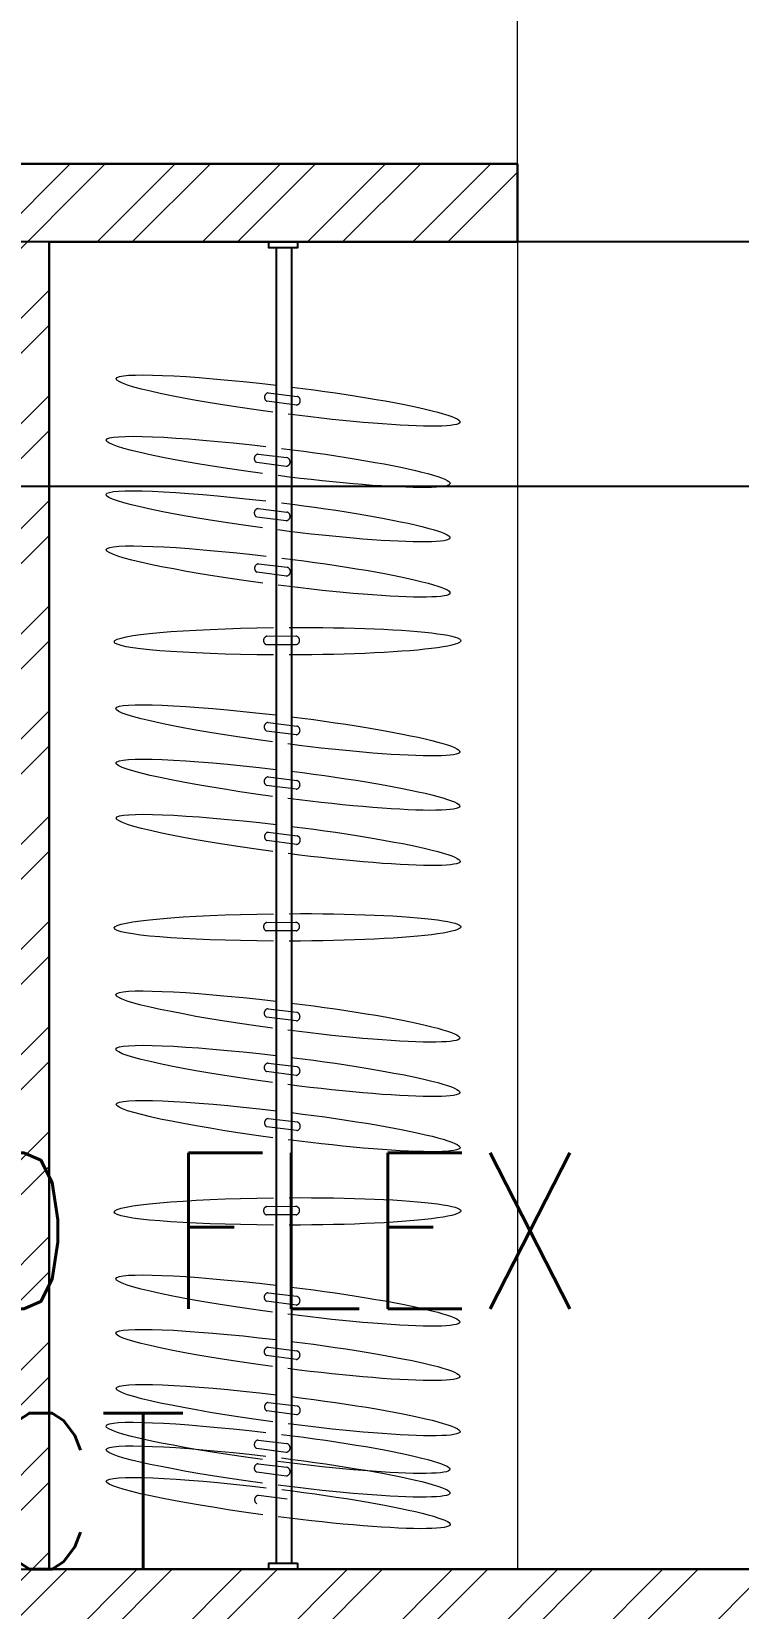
# Model space of a CAD drawing. Header units: millimetres. Extents: x -9226 to 166212, y -13 to 97274.
# Drawn here: x 42378 to 43283, y 39230 to 41250 of the extents above; entities that cross this region are included whole.
import ezdxf

# ---------------------------------------------------------------- set-up
doc = ezdxf.new("R2010")
doc.units = ezdxf.units.MM
doc.linetypes.add('23491-XR-AR-2ND FLOOR PLAN$0$HIDDEN', pattern=[9.525, 6.35, -3.175])
doc.linetypes.add('23491-XR-AR-2ND FLOOR PLAN$0$Hidden_3', pattern=[7.14375, 4.7625, -2.38125])
for name, color, linetype in [('-TEXT', 7, 'Continuous'), ('1.INS', 8, 'Continuous'), ('23491-XR-AR-2ND FLOOR PLAN$0$I-JOINERY HIDDEN', 8, '23491-XR-AR-2ND FLOOR PLAN$0$Hidden_3')]:
    doc.layers.add(name, color=color, linetype=linetype)
for name, color, linetype, lineweight in [('1.TAGGING', 7, 'Continuous', 5), ('1.XREF', 8, 'Continuous', 9), ('23491-XR-AR-2ND FLOOR PLAN$0$A-FLOR-OVHD', 8, '23491-XR-AR-2ND FLOOR PLAN$0$HIDDEN', 15), ('23491-XR-AR-2ND FLOOR PLAN$0$A-FURN-FREE-PLAN', 8, 'Continuous', 5), ('23491-XR-AR-2ND FLOOR PLAN$0$A-WALL', 8, 'Continuous', 30), ('23491-XR-AR-2ND FLOOR PLAN$0$A-WALL-PATT', 8, 'Continuous', 5), ('A-ANNO-DIMS', 8, 'Continuous', 9)]:
    doc.layers.add(name, color=color, linetype=linetype, lineweight=lineweight)
doc.styles.add('JSE', font='romans.shx', dxfattribs={"width": 0.85})
doc.styles.add('ROMANS', font='isocp.shx', dxfattribs={"width": 0.8})
doc.dimstyles.new('JSE', dxfattribs={"dimtxt": 50, "dimasz": 150, "dimexe": 0.18, "dimexo": 0.0625, "dimgap": 50, "dimtad": 0, "dimdec": 0, "dimrnd": 5, "dimzin": 0, "dimdsep": 46, "dimtxsty": 'ROMANS', "dimcen": 0.09, "dimclrd": 7, "dimclre": 7, "dimclrt": 7, "dimadec": 0, "dimazin": 0, "dimtfac": 1, "dimtdec": 0, "dimtofl": 0, "dimtmove": 0, "dimatfit": 3, "dimfxl": 1, "dimtolj": 1, "dimtzin": 0, "dimarcsym": 1})
doc.dimstyles.new('JSE-1.25', dxfattribs={"dimtxt": 200, "dimasz": 150, "dimexe": 0.18, "dimexo": 0.0625, "dimgap": 20, "dimtad": 1, "dimdec": 0, "dimrnd": 5, "dimzin": 0, "dimdsep": 46, "dimtxsty": 'ROMANS', "dimcen": 0.09, "dimclrd": 256, "dimclre": 256, "dimclrt": 7, "dimadec": 0, "dimazin": 0, "dimtfac": 1, "dimtdec": 0, "dimtofl": 0, "dimtmove": 0, "dimatfit": 3, "dimfxl": 1, "dimtolj": 1, "dimtzin": 0, "dimarcsym": 0})

# ---------------------------------------------------------------- blocks, each defined once
blk = doc.blocks.new('*U538')
at = {"layer": '23491-XR-AR-2ND FLOOR PLAN$0$I-JOINERY HIDDEN', "color": 8, "linetype": 'ByBlock', "ltscale": 5, "extrusion": (-5.56122e-21, -2.50539e-08, 1), "elevation": 0}
blk.add_lwpolyline([(-293, 18.4), (-285.4, 18.4), (-285.4, -18.4), (-293, -18.4)], close=True, dxfattribs=at)
for points in [[(1399.5, 11), (-285.4, 11)], [(-285.4, -9), (1399.5, -9)]]:
    blk.add_lwpolyline(points, dxfattribs=at)
at = {"layer": '23491-XR-AR-2ND FLOOR PLAN$0$I-JOINERY HIDDEN', "color": 8, "linetype": 'ByBlock', "ltscale": 5, "extrusion": (-5.56122e-21, -2.50539e-08, 1)}
blk.add_lwpolyline([(1399.5, 18.4), (1407, 18.4), (1407, -18.4), (1399.5, -18.4)], close=True, dxfattribs=at)
blk = doc.blocks.new('23491-XR-AR-2ND FLOOR PLAN')
at = {"layer": '23491-XR-AR-2ND FLOOR PLAN$0$A-WALL-PATT'}
h = blk.add_hatch(dxfattribs=at)
h.set_pattern_fill('ANSI32', color=8, scale=10)
h.paths.add_polyline_path([(39750, 39730), (39750, 39280), (40550, 39280), (40550, 39730)], flags=16)
h.paths.add_polyline_path([(48000, 39280), (42400, 39280), (42400, 40980), (43000, 40980), (43000, 41080), (41550, 41080), (41550, 40980), (42250, 40980), (42250, 39280), (40650, 39280), (40650, 39830), (39850, 39830), (39850, 40980), (40750, 40980), (40750, 41080), (39850, 41080), (39850, 41180), (39650, 41180), (39650, 39080), (44260, 39080), (44260, 38480), (44360, 38480), (44360, 39080), (48000, 39080)])
at = {"layer": '23491-XR-AR-2ND FLOOR PLAN$0$A-FLOR-OVHD', "color": 8, "ltscale": 0.1}
blk.add_line((43000, 41080), (43000, 42280, 0), dxfattribs=at)
at = {"layer": '23491-XR-AR-2ND FLOOR PLAN$0$A-FURN-FREE-PLAN', "color": 8}
for p, q in [((43000, 40980), (43000, 39280)), ((42680.9, 40786.8, 0), (42717.8, 40782.3, 0)), ((42716.8, 40771.1, 0), (42679, 40776, 0)), ((42667.8, 40708.3, 0), (42704.8, 40703.8, 0)), ((42703.8, 40692.5, 0), (42666, 40697.5, 0)), ((42703.8, 40622.8, 0), (42666, 40627.7, 0)), ((42667.8, 40638.6, 0), (42704.8, 40634.1, 0)), ((42668.2, 40567.8, 0), (42705.2, 40563.3, 0)), ((42704.2, 40552.1, 0), (42666.4, 40557, 0)), ((42716.6, 40464.1, 0), (42678.5, 40464.1, 0)), ((42678.9, 40475.1, 0), (42716.2, 40475.4, 0)), ((42680.5, 40364.5, 0), (42717.5, 40360, 0)), ((42716.4, 40348.7, 0), (42678.6, 40353.6, 0)), ((42716.4, 40279, 0), (42678.6, 40283.9, 0)), ((42680.5, 40294.8, 0), (42717.4, 40290.3, 0)), ((42680.9, 40224, 0), (42717.8, 40219.5, 0)), ((42716.8, 40208.3, 0), (42679, 40213.2, 0)), ((42716.6, 40097.5, 0), (42678.5, 40097.5, 0)), ((42678.9, 40108.5, 0), (42716.2, 40108.8, 0)), ((42680.5, 39997.9, 0), (42717.5, 39993.4, 0)), ((42716.4, 39982.2, 0), (42678.6, 39987.1, 0)), ((42716.4, 39912.4, 0), (42678.6, 39917.4, 0)), ((42680.5, 39928.2, 0), (42717.4, 39923.7, 0)), ((42680.9, 39857.4, 0), (42717.8, 39852.9, 0)), ((42716.8, 39841.7, 0), (42679, 39846.6, 0)), ((42716.6, 39733.7, 0), (42678.5, 39733.7, 0)), ((42678.9, 39744.7, 0), (42716.2, 39744.9, 0)), ((42680.5, 39634.1, 0), (42717.5, 39629.5, 0)), ((42716.4, 39618.3, 0), (42678.6, 39623.2, 0)), ((42716.4, 39548.6, 0), (42678.6, 39553.5, 0)), ((42680.5, 39564.4, 0), (42717.4, 39559.8, 0)), ((42680.9, 39493.6, 0), (42717.8, 39489.1, 0)), ((42716.8, 39477.9, 0), (42679, 39482.8, 0)), ((42703.8, 39429.6, 0), (42666, 39434.5, 0)), ((42667.8, 39445.4, 0), (42704.8, 39440.9, 0)), ((42667.8, 39415.1, 0), (42704.8, 39410.6, 0)), ((42703.8, 39399.3, 0), (42666, 39404.2, 0)), ((42668.2, 39374.6, 0), (42705.2, 39370.1, 0))]:
    blk.add_line(p, q, dxfattribs=at)
at = {"layer": '23491-XR-AR-2ND FLOOR PLAN$0$A-FURN-FREE-PLAN', "color": 8, "linetype": '23491-XR-AR-2ND FLOOR PLAN$0$Hidden_3', "ltscale": 10}
for centre, radius, start, end in [((42681.8, 40781.1, 0), 5.8, 98.9275, 241.7974), ((42716.1, 40776.8, 0), 5.78, 277.3818, 72.0344), ((42668.7, 40702.6, 0), 5.8, 98.9275, 241.7974), ((42703, 40698.3, 0), 5.78, 277.3818, 72.0344), ((42668.7, 40632.9, 0), 5.8, 98.9275, 241.7974), ((42703, 40628.6, 0), 5.78, 277.3818, 72.0344), ((42669.1, 40562.1, 0), 5.8, 98.9275, 241.7974), ((42703.4, 40557.8, 0), 5.78, 277.3818, 72.0344), ((42680.6, 40469.5, 0), 5.8, 106.3119, 249.1817), ((42715.1, 40469.7, 0), 5.78, 284.7662, 79.4188), ((42681.4, 40358.8, 0), 5.8, 98.9275, 241.7974), ((42715.7, 40354.5, 0), 5.78, 277.3818, 72.0344), ((42681.4, 40289.1, 0), 5.8, 98.9275, 241.7974), ((42715.7, 40284.8, 0), 5.78, 277.3818, 72.0344), ((42681.8, 40218.3, 0), 5.8, 98.9275, 241.7974), ((42716.1, 40214, 0), 5.78, 277.3818, 72.0344), ((42680.6, 40102.9, 0), 5.8, 106.3119, 249.1817), ((42715.1, 40103.1, 0), 5.78, 284.7662, 79.4188), ((42681.4, 39992.2, 0), 5.8, 98.9275, 241.7974), ((42715.7, 39987.9, 0), 5.78, 277.3818, 72.0344), ((42681.4, 39922.5, 0), 5.8, 98.9275, 241.7974), ((42715.7, 39918.2, 0), 5.78, 277.3818, 72.0344), ((42681.8, 39851.7, 0), 5.8, 98.9275, 241.7974), ((42716.1, 39847.4, 0), 5.78, 277.3818, 72.0344), ((42680.6, 39739.1, 0), 5.8, 106.3119, 249.1817), ((42715.1, 39739.3, 0), 5.78, 284.7662, 79.4188), ((42681.4, 39628.3, 0), 5.8, 98.9275, 241.7974), ((42715.7, 39624, 0), 5.78, 277.3818, 72.0344), ((42681.4, 39558.6, 0), 5.8, 98.9275, 241.7974), ((42715.7, 39554.3, 0), 5.78, 277.3818, 72.0344), ((42681.8, 39487.9, 0), 5.8, 98.9275, 241.7974), ((42716.1, 39483.6, 0), 5.78, 277.3818, 72.0344), ((42668.7, 39439.7, 0), 5.8, 98.9275, 241.7974), ((42703, 39435.4, 0), 5.78, 277.3818, 72.0344), ((42668.7, 39409.4, 0), 5.8, 98.9275, 241.7974), ((42703, 39405.1, 0), 5.78, 277.3818, 72.0344), ((42669.1, 39368.9, 0), 5.8, 98.9275, 241.7974)]:
    blk.add_arc(centre, radius, start, end, dxfattribs=at)
at = {"layer": '23491-XR-AR-2ND FLOOR PLAN$0$A-FURN-FREE-PLAN', "color": 8, "lineweight": 0, "ltscale": 10, "extrusion": (-1.29042e-09, 1.18861e-10, -1)}
for centre, major_axis, ratio, start_param, end_param in [((42716.5, 40775.8, 0), (230.4, -29.1, 0), 0.075611, 1.691856, 4.591299), ((42716.5, 40775.8, 0), (210.1, -26.5, 0), 0.082947, 4.674333, 7.892004), ((42703.5, 40697.2, 0), (230.4, -29.1, 0), 0.075611, 1.691856, 4.591299), ((42703.5, 40697.2, 0), (210.1, -26.5, 0), 0.082947, 4.674333, 7.892004), ((42703.4, 40627.5, 0), (230.4, -29.1, 0), 0.075611, 1.691856, 4.591299), ((42703.4, 40627.5, 0), (210.1, -26.5, 0), 0.082947, 4.674333, 7.892004), ((42703.8, 40556.8, 0), (230.4, -29.1, 0), 0.075611, 1.691856, 4.591299), ((42703.8, 40556.8, 0), (210.1, -26.5, 0), 0.082947, 4.674333, 7.892004), ((42716.1, 40353.4, 0), (230.4, -29.1, 0), 0.075611, 1.691856, 4.591299), ((42716.1, 40353.4, 0), (210.1, -26.5, 0), 0.082947, 4.674333, 7.892004), ((42716.1, 40283.7, 0), (230.4, -29.1, 0), 0.075611, 1.691856, 4.591299), ((42716.1, 40283.7, 0), (210.1, -26.5, 0), 0.082947, 4.674333, 7.892004), ((42716.5, 40213, 0), (230.4, -29.1, 0), 0.075611, 1.691856, 4.591299), ((42716.5, 40213, 0), (210.1, -26.5, 0), 0.082947, 4.674333, 7.892004), ((42716.1, 39986.8, 0), (230.4, -29.1, 0), 0.075611, 1.691856, 4.591299), ((42716.1, 39986.8, 0), (210.1, -26.5, 0), 0.082947, 4.674333, 7.892004), ((42716.1, 39917.1, 0), (230.4, -29.1, 0), 0.075611, 1.691856, 4.591299), ((42716.1, 39917.1, 0), (210.1, -26.5, 0), 0.082947, 4.674333, 7.892004), ((42716.5, 39846.4, 0), (230.4, -29.1, 0), 0.075611, 1.691856, 4.591299), ((42716.5, 39846.4, 0), (210.1, -26.5, 0), 0.082947, 4.674333, 7.892004), ((42716.1, 39623, 0), (230.4, -29.1, 0), 0.075611, 1.691856, 4.591299), ((42716.1, 39623, 0), (210.1, -26.5, 0), 0.082947, 4.674333, 7.892004), ((42716.1, 39553.3, 0), (230.4, -29.1, 0), 0.075611, 1.691856, 4.591299), ((42716.1, 39553.3, 0), (210.1, -26.5, 0), 0.082947, 4.674333, 7.892004), ((42716.5, 39482.6, 0), (230.4, -29.1, 0), 0.075611, 1.691856, 4.591299), ((42716.5, 39482.6, 0), (210.1, -26.5, 0), 0.082947, 4.674333, 7.892004), ((42703.4, 39434.3, 0), (230.4, -29.1, 0), 0.075611, 1.691856, 4.591299), ((42703.4, 39434.3, 0), (210.1, -26.5, 0), 0.082947, 4.674333, 7.892004), ((42703.5, 39404, 0), (230.4, -29.1, 0), 0.075611, 1.691856, 4.591299), ((42703.5, 39404, 0), (210.1, -26.5, 0), 0.082947, 4.674333, 7.892004), ((42703.8, 39363.6, 0), (230.4, -29.1, 0), 0.075611, 1.691856, 4.591299), ((42703.8, 39363.6, 0), (210.1, -26.5, 0), 0.082947, 4.674333, 7.892004)]:
    blk.add_ellipse(centre, major_axis=major_axis, ratio=ratio, start_param=start_param, end_param=end_param, dxfattribs=at)
at = {"layer": '23491-XR-AR-2ND FLOOR PLAN$0$A-FURN-FREE-PLAN', "color": 8, "lineweight": 0, "ltscale": 10, "extrusion": (-1.29499e-09, -4.79752e-11, -1)}
for centre, major_axis, ratio, start_param, end_param in [((42715.7, 40468.7, 0), (232.3, 0.8, 0), 0.075611, 1.691856, 4.591299), ((42715.7, 40468.7, 0), (211.8, 0.7, 0), 0.082947, 4.674333, 7.892004), ((42715.7, 40102.1, 0), (232.3, 0.8, 0), 0.075611, 1.691856, 4.591299), ((42715.7, 40102.1, 0), (211.8, 0.7, 0), 0.082947, 4.674333, 7.892004), ((42715.7, 39738.3, 0), (232.3, 0.8, 0), 0.075611, 1.691856, 4.591299), ((42715.7, 39738.3, 0), (211.8, 0.7, 0), 0.082947, 4.674333, 7.892004)]:
    blk.add_ellipse(centre, major_axis=major_axis, ratio=ratio, start_param=start_param, end_param=end_param, dxfattribs=at)
at = {"layer": '23491-XR-AR-2ND FLOOR PLAN$0$A-WALL', "color": 8}
for p, q in [((43000, 41080), (41550, 41080)), ((43000, 40980), (43000, 41080)), ((42400, 39280), (42400, 40980)), ((42400, 40980), (43000, 40980)), ((48000, 39280), (42400, 39280))]:
    blk.add_line(p, q, dxfattribs=at)
at = {"layer": '23491-XR-AR-2ND FLOOR PLAN$0$A-FURN-FREE-PLAN', "color": 8, "ltscale": 10, "rotation": 270}
blk.add_blockref('*U538', (42700, 40687), dxfattribs=at)
blk = doc.blocks.new('XREF')
at = {"layer": 'A-ANNO-DIMS', "color": 8}
blk.add_blockref('23491-XR-AR-2ND FLOOR PLAN', (0, 0), dxfattribs=at)

msp = doc.modelspace()

# ---------------------------------------------------------------- block references
at = {"layer": '1.XREF'}
msp.add_blockref('XREF', (0, 0), dxfattribs=at)

# ---------------------------------------------------------------- next in the draw order: linework, layer by layer
at = {"layer": '1.INS', "color": 7}
msp.add_lwpolyline([(41608.3, 40667.4), (50500, 40667.4)], dxfattribs=at)

# ---------------------------------------------------------------- next in the draw order: texts
at = {"layer": '-TEXT', "extrusion": (3.5195e-05, 4.02055e-07, 1), "insert": (41996, 39813.3, -8.7), "char_height": 200, "width": 2536.527, "attachment_point": 1, "text_direction": (1, 0, -3.5e-05), "style": 'JSE'}
msp.add_mtext('100 FLEX\\PDUCT', dxfattribs=at)

# ---------------------------------------------------------------- next in the draw order: leaders
at = {"layer": '1.INS'}
for points in [[(40914.9, 41210.7), (40914.9, 38600.3), (55000, 38600.3)], [(36138.6, 40980.7), (55000, 40980.7)], [(40415.2, 40245.1), (40415.2, 38008), (50500, 38008)]]:
    msp.add_leader(points, dimstyle='JSE', override={"dimgap": 50, "dimtad": 0}, dxfattribs=at)
at = {"layer": '1.TAGGING', "color": 6}
msp.add_leader([(41727.7, 40052.6, 0), (41727.7, 39280, 0), (50500, 39280, 0)], dimstyle='JSE-1.25', override={"dimgap": 20, "dimtad": 0}, dxfattribs=at)

doc.saveas('drawing.dxf')
